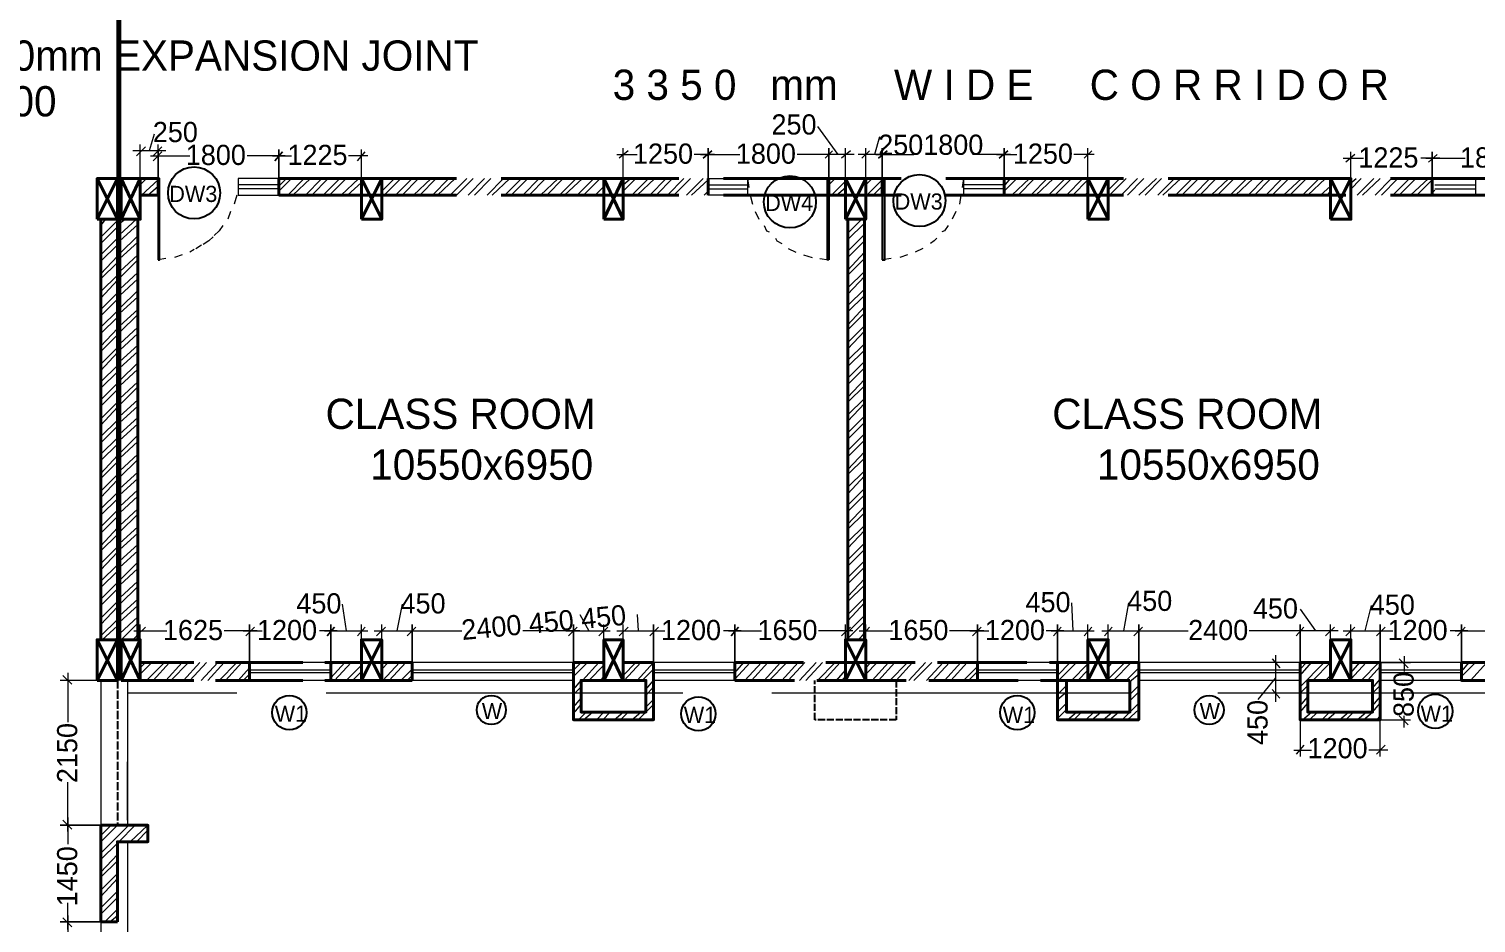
# Model space of a CAD drawing. Header units: millimetres. Extents: x 23593 to 241524, y 4405 to 182732.
# Drawn here: x 168874 to 190378, y 89878 to 103164 of the extents above; entities that cross this region are included whole.
import ezdxf

# ---------------------------------------------------------------- set-up
doc = ezdxf.new("R2010")
doc.units = ezdxf.units.MM
doc.linetypes.add('PDF_IMPORT', pattern=[1, 0.8, -0.2])
for name, color, linetype in [('PDF_0', 7, 'Continuous'), ('PDF_AR_DIMENSION', 7, 'Continuous'), ('PDF_DOOR WIN TEXT', 5, 'Continuous'), ('PDF_ST COLUMN', 1, 'Continuous'), ('PDF_Text', 7, 'Continuous'), ('PDF_wall', 7, 'Continuous')]:
    doc.layers.add(name, color=color, linetype=linetype)
for name, color, linetype, true_color in [('PDF_AR_DOOR', 7, 'Continuous', 0x723939), ('PDF_AR_HATCH', 7, 'Continuous', 0x767676), ('PDF_AR_WINDOW', 7, 'Continuous', 0x00a5dd), ('PDF_exp gap', 7, 'Continuous', 0xdd006e)]:
    doc.layers.add(name, color=color, linetype=linetype, true_color=true_color)
doc.styles.add('PDF Century Gothic', font='GOTHIC.TTF')

msp = doc.modelspace()

# ---------------------------------------------------------------- linework, layer by layer
at = {"layer": 'PDF_0', "lineweight": 13}
for points in [[(170472, 101280), (170605, 101412)], [(170850, 101412), (170718, 101280)], [(170850, 101336), (170718, 101204)], [(173757, 101204), (173870, 101336)], [(177778, 101355), (177646, 101242)], [(181081, 101355), (180949, 101242)], [(181251, 101242), (181364, 101355)], [(184554, 101242), (184668, 101355)], [(188575, 101298), (188443, 101185)], [(170605, 94276), (170472, 94144)], [(173757, 94144), (173870, 94276)], [(174172, 94276), (174040, 94144)], [(177344, 94144), (177476, 94276)], [(177778, 94276), (177646, 94144)], [(180949, 94144), (181081, 94276)], [(181364, 94276), (181251, 94144)], [(184554, 94144), (184668, 94276)], [(184970, 94276), (184856, 94144)], [(188273, 94276), (188141, 94144)], [(188575, 94276), (188443, 94144)], [(187348, 93804), (187461, 93672)], [(189368, 93672), (189236, 93804)], [(169510, 93427), (169378, 93559)], [(187461, 93219), (187348, 93351)], [(189236, 92955), (189368, 92823)], [(187820, 92521), (187707, 92389)], [(188896, 92389), (189028, 92521)]]:
    msp.add_lwpolyline(points, dxfattribs=at)
for points in [[(172530, 101204), (172643, 101336)], [(178891, 101242), (179024, 101355)], [(180817, 101355), (180704, 101242)], [(181496, 101242), (181629, 101355)], [(183290, 101242), (183422, 101355)], [(189670, 101185), (189802, 101298)], [(172096, 94144), (172228, 94276)], [(173304, 94144), (173417, 94276)], [(174493, 94144), (174625, 94276)], [(176890, 94144), (177023, 94276)], [(178099, 94144), (178231, 94276)], [(179307, 94144), (179420, 94276)], [(182893, 94144), (183025, 94276)], [(184101, 94144), (184215, 94276)], [(185291, 94144), (185423, 94276)], [(187820, 94276), (187707, 94144)], [(188896, 94144), (189028, 94276)], [(190104, 94144), (190217, 94276)], [(169378, 91407), (169510, 91275)], [(169378, 89954), (169510, 89821)]]:
    msp.add_lwpolyline(points, close=True, dxfattribs=at)
at = {"layer": 'PDF_0', "color": 1, "linetype": 'PDF_IMPORT', "lineweight": 25, "ltscale": 151.013034}
msp.add_lwpolyline([(170189, 93484), (170189, 91332)], dxfattribs=at)
at = {"layer": 'PDF_0', "color": 6, "linetype": 'PDF_IMPORT', "lineweight": 25, "ltscale": 132.136405}
msp.add_lwpolyline([(181761, 93484), (181761, 92898), (180553, 92898), (180553, 93484)], dxfattribs=at)
at = {"layer": 'PDF_AR_DIMENSION', "lineweight": 13}
for points in [[(180590, 101714), (180892, 101298)], [(170737, 101600), (170661, 101355)], [(181515, 101563), (181440, 101298)], [(170907, 101355), (170793, 101355), (170529, 101355), (170416, 101355)], [(170529, 100940), (170529, 101449)], [(170793, 101374), (170793, 100940), (170793, 101449)], [(173814, 100940), (173814, 101374)], [(177608, 101298), (177910, 101298)], [(177702, 100940), (177702, 101393)], [(179061, 101298), (178759, 101298)], [(178854, 101298), (179439, 101298)], [(180855, 101298), (180288, 101298)], [(181138, 101298), (181006, 101298), (180760, 101298), (180628, 101298)], [(181006, 100940), (181006, 101393)], [(181685, 101298), (181553, 101298), (181308, 101298), (181194, 101298)], [(181308, 100940), (181308, 101393)], [(181459, 101298), (182025, 101298)], [(183460, 101298), (182893, 101298)], [(183252, 101298), (183554, 101298)], [(184705, 101298), (184403, 101298)], [(184611, 100940), (184611, 101393)], [(188518, 100940), (188518, 101336)], [(170680, 101280), (171265, 101280)], [(172681, 101280), (172115, 101280)], [(172492, 101280), (172775, 101280)], [(173908, 101280), (173625, 101280)], [(188405, 101242), (188707, 101242)], [(189840, 101242), (189557, 101242)], [(189632, 101242), (190217, 101242)], [(173530, 94616), (173587, 94220)], [(174418, 94616), (174342, 94220)], [(184366, 94635), (184384, 94220)], [(185215, 94635), (185140, 94220)], [(177060, 94465), (177192, 94220)], [(177910, 94465), (177929, 94220)], [(187763, 94541), (187990, 94220)], [(188821, 94597), (188726, 94220)], [(170435, 94220), (170925, 94220)], [(170529, 93484), (170529, 94314)], [(172266, 94220), (171775, 94220)], [(172058, 94220), (172341, 94220)], [(173455, 94220), (173191, 94220)], [(173266, 94220), (173908, 94220)], [(173814, 93748), (173814, 94314)], [(174002, 94220), (174663, 94220)], [(174116, 93786), (174116, 94314)], [(174455, 94220), (175305, 94220)], [(177060, 94220), (176211, 94220)], [(176853, 94220), (177513, 94220)], [(177419, 93748), (177419, 94314)], [(177608, 94220), (178268, 94220)], [(177702, 94088), (177702, 94314)], [(178061, 94220), (178325, 94220)], [(179458, 94220), (179193, 94220)], [(179269, 94220), (179760, 94220)], [(181119, 94220), (180609, 94220)], [(181006, 93748), (181006, 94314)], [(181213, 94220), (181704, 94220)], [(181308, 93786), (181308, 94314)], [(183063, 94220), (182553, 94220)], [(182855, 94220), (183139, 94220)], [(184252, 94220), (183988, 94220)], [(184064, 94220), (184705, 94220)], [(184611, 93748), (184611, 94314)], [(184819, 94220), (185460, 94220)], [(184913, 94088), (184913, 94314)], [(185253, 94220), (186102, 94220)], [(187858, 94220), (187008, 94220)], [(188330, 94220), (188216, 94220), (187763, 94220), (187631, 94220)], [(188216, 93748), (188216, 94314)], [(188405, 94220), (189066, 94220)], [(188518, 93748), (188518, 94314)], [(188858, 94220), (189141, 94220)], [(190255, 94220), (189991, 94220)], [(190066, 94220), (190557, 94220)], [(187405, 93163), (187405, 93295), (187405, 93748), (187405, 93861)], [(189311, 93842), (189311, 93616)], [(169453, 93597), (169453, 92861)], [(187763, 93748), (187310, 93748)], [(188953, 93748), (189406, 93748)], [(169944, 93484), (169340, 93484)], [(187140, 93200), (187405, 93521)], [(187763, 93295), (187310, 93295)], [(187763, 92898), (187763, 92351)], [(188953, 92351), (188953, 92898), (189406, 92898)], [(189311, 92785), (189311, 92955)], [(187669, 92445), (187933, 92445)], [(189066, 92445), (188783, 92445)], [(169453, 91237), (169453, 91973)], [(169453, 91445), (169453, 91048)], [(169453, 89784), (169453, 90180)], [(169453, 89991), (169453, 89274)]]:
    msp.add_lwpolyline(points, dxfattribs=at)
for points in [[(172587, 101374), (172587, 100940)], [(178967, 101393), (178967, 100940)], [(180760, 101393), (180760, 100940)], [(181553, 101393), (181553, 100940)], [(183365, 101393), (183365, 100940)], [(189727, 101336), (189727, 100940)], [(172152, 94314), (172152, 93484)], [(173361, 94314), (173361, 93748)], [(174569, 94314), (174569, 93748)], [(176966, 94314), (176966, 93748)], [(178155, 94314), (178155, 93748)], [(179363, 94314), (179363, 93748)], [(182969, 94314), (182969, 93748)], [(184158, 94314), (184158, 93635)], [(185366, 94314), (185366, 93748)], [(187763, 94314), (187763, 93635)], [(188953, 94314), (188953, 93748)], [(190161, 94314), (190161, 93748)], [(169340, 91332), (169944, 91332)], [(169340, 89897), (169944, 89897)]]:
    msp.add_lwpolyline(points, close=True, dxfattribs=at)
at = {"layer": 'PDF_AR_DOOR', "lineweight": 25}
for points in [[(170793, 99732), (170812, 99732), (170812, 100940), (170793, 100940)], [(180760, 99732), (180741, 99732), (180741, 100940), (180760, 100940)], [(181553, 99732), (181591, 99732), (181591, 100940), (181553, 100940)]]:
    msp.add_lwpolyline(points, close=True, dxfattribs=at)
at = {"layer": 'PDF_AR_DOOR', "lineweight": 20}
for points in [[(171983, 100940), (171983, 100808)], [(179552, 100940), (179571, 100808)], [(182761, 100940), (182742, 100808)], [(190368, 100940), (190368, 100808)], [(171964, 100694), (171926, 100562)], [(179590, 100694), (179628, 100562)], [(182723, 100694), (182704, 100562)], [(171869, 100449), (171832, 100336)], [(179665, 100449), (179722, 100336)], [(182648, 100449), (182591, 100336)], [(179797, 100241), (179835, 100166), (179873, 100147)], [(182535, 100241), (182478, 100166), (182440, 100147)], [(179967, 100053), (179986, 100015), (180062, 99977)], [(182365, 100053), (182327, 100015), (182270, 99977)], [(171152, 99807), (171039, 99769)], [(180156, 99902), (180269, 99845)], [(180383, 99807), (180515, 99769)], [(181931, 99807), (181817, 99769)], [(182157, 99902), (182044, 99845)], [(170907, 99751), (170793, 99732)], [(180628, 99751), (180760, 99732)], [(181685, 99751), (181553, 99732)]]:
    msp.add_lwpolyline(points, dxfattribs=at)
at = {"layer": 'PDF_AR_DOOR', "linetype": 'PDF_IMPORT', "lineweight": 20, "ltscale": 126.628279}
msp.add_lwpolyline([(171756, 100241), (171699, 100166), (171548, 100015), (171265, 99845)], dxfattribs=at)
at = {"layer": 'PDF_AR_HATCH', "lineweight": 5}
for points in [[(170529, 100940), (170529, 100940)], [(170529, 100845), (170623, 100940)], [(170548, 100694), (170793, 100921)], [(172587, 100827), (172700, 100940)], [(172587, 100751), (172775, 100940)], [(172719, 100694), (172964, 100940)], [(172794, 100694), (173059, 100940)], [(172983, 100694), (173228, 100940)], [(173077, 100694), (173323, 100940)], [(173247, 100694), (173493, 100940)], [(173342, 100694), (173587, 100940)], [(173512, 100694), (173776, 100940)], [(173606, 100694), (173814, 100883)], [(174116, 100751), (174304, 100940)], [(174116, 100921), (174134, 100940)], [(174153, 100694), (174399, 100940)], [(174323, 100694), (174569, 100940)], [(174418, 100694), (174663, 100940)], [(174588, 100694), (174852, 100940)], [(174682, 100694), (174927, 100940)], [(174871, 100694), (175116, 100940)], [(174946, 100694), (175210, 100940)], [(175135, 100694), (175380, 100940)], [(175229, 100694), (175475, 100940)], [(175399, 100694), (175645, 100940)], [(175494, 100694), (175739, 100940)], [(175682, 100694), (175928, 100940)], [(175758, 100694), (176022, 100940)], [(175947, 100694), (176192, 100940)], [(176041, 100694), (176286, 100940)], [(176211, 100694), (176456, 100940)], [(176305, 100694), (176551, 100940)], [(176475, 100694), (176739, 100940)], [(176570, 100694), (176815, 100940)], [(176758, 100694), (177004, 100940)], [(176834, 100694), (177098, 100940)], [(177023, 100694), (177268, 100940)], [(177117, 100694), (177362, 100940)], [(177702, 100845), (177815, 100940)], [(177702, 100751), (177891, 100940)], [(177834, 100694), (178080, 100940)], [(177910, 100694), (178174, 100940)], [(178099, 100694), (178344, 100940)], [(178193, 100694), (178438, 100940)], [(178363, 100694), (178608, 100940)], [(178457, 100694), (178703, 100940)], [(178646, 100694), (178891, 100940)], [(178722, 100694), (178967, 100921)], [(180760, 100921), (180779, 100940)], [(180760, 100845), (180855, 100940)], [(180798, 100694), (181006, 100902)], [(181308, 100940), (181308, 100940)], [(181308, 100845), (181402, 100940)], [(181326, 100694), (181553, 100921)], [(183365, 100827), (183460, 100940)], [(183365, 100751), (183554, 100940)], [(183478, 100694), (183743, 100940)], [(183573, 100694), (183818, 100940)], [(183762, 100694), (184007, 100940)], [(183837, 100694), (184101, 100940)], [(184026, 100694), (184271, 100940)], [(184120, 100694), (184366, 100940)], [(184290, 100694), (184536, 100940)], [(184384, 100694), (184611, 100921)], [(184913, 100770), (185083, 100940)], [(184932, 100694), (185177, 100940)], [(185102, 100694), (185347, 100940)], [(185196, 100694), (185442, 100940)], [(185366, 100694), (185630, 100940)], [(185460, 100694), (185706, 100940)], [(185649, 100694), (185895, 100940)], [(185725, 100694), (185989, 100940)], [(185914, 100694), (186159, 100940)], [(186008, 100694), (186253, 100940)], [(186178, 100694), (186423, 100940)], [(186272, 100694), (186518, 100940)], [(186442, 100694), (186706, 100940)], [(186536, 100694), (186782, 100940)], [(186725, 100694), (186971, 100940)], [(186801, 100694), (187065, 100940)], [(186989, 100694), (187235, 100940)], [(187084, 100694), (187329, 100940)], [(187254, 100694), (187499, 100940)], [(187348, 100694), (187594, 100940)], [(187518, 100694), (187782, 100940)], [(187612, 100694), (187858, 100940)], [(187801, 100694), (188047, 100940)], [(187877, 100694), (188141, 100940)], [(188500, 100864), (188594, 100940)], [(188500, 100770), (188669, 100940)], [(188613, 100694), (188858, 100940)], [(188688, 100694), (188953, 100940)], [(188877, 100694), (189123, 100940)], [(188972, 100694), (189217, 100940)], [(189141, 100694), (189387, 100940)], [(189236, 100694), (189481, 100940)], [(189406, 100694), (189670, 100940)], [(189500, 100694), (189745, 100940)], [(170642, 100694), (170793, 100827)], [(173795, 100694), (173814, 100713)], [(177287, 100694), (177400, 100808)], [(177381, 100694), (177400, 100713)], [(178910, 100694), (178967, 100751)], [(180873, 100694), (181006, 100808)], [(181421, 100694), (181553, 100827)], [(184554, 100694), (184611, 100732)], [(188065, 100694), (188216, 100827)], [(188160, 100694), (188216, 100751)], [(189689, 100694), (189764, 100770)], [(169944, 100336), (169944, 100336)], [(169944, 100241), (170019, 100336)], [(169944, 100071), (170189, 100317)], [(169944, 99977), (170189, 100222)], [(170227, 100109), (170472, 100336)], [(170227, 100279), (170303, 100336)], [(170227, 100015), (170491, 100260)], [(181043, 100128), (181251, 100336)], [(181043, 100298), (181062, 100336)], [(181043, 100034), (181289, 100279)], [(169944, 99807), (170189, 100053)], [(170227, 99826), (170491, 100090)], [(170227, 99751), (170491, 99996)], [(181043, 99864), (181289, 100109)], [(181043, 99769), (181289, 100015)], [(169944, 99713), (170189, 99958)], [(169944, 99524), (170189, 99788)], [(170227, 99562), (170491, 99807)], [(181043, 99581), (181289, 99845)], [(169944, 99449), (170189, 99694)], [(170227, 99467), (170491, 99732)], [(181043, 99505), (181289, 99751)], [(181043, 99316), (181289, 99562)], [(169944, 99260), (170189, 99505)], [(169944, 99165), (170189, 99430)], [(170227, 99298), (170491, 99543)], [(170227, 99203), (170491, 99449)], [(181043, 99222), (181289, 99486)], [(169944, 98996), (170189, 99241)], [(169944, 98901), (170189, 99147)], [(170227, 99014), (170491, 99279)], [(170227, 98939), (170491, 99184)], [(181043, 99052), (181289, 99298)], [(181043, 98958), (181289, 99203)], [(169944, 98731), (170189, 98977)], [(170227, 98750), (170491, 98996)], [(170227, 98656), (170491, 98920)], [(181043, 98769), (181289, 99033)], [(181043, 98693), (181289, 98939)], [(169944, 98637), (170189, 98882)], [(169944, 98448), (170189, 98712)], [(170227, 98486), (170491, 98731)], [(181043, 98505), (181289, 98750)], [(169944, 98373), (170189, 98618)], [(170227, 98391), (170491, 98637)], [(181043, 98410), (181289, 98675)], [(169944, 98184), (170189, 98429)], [(169944, 98089), (170189, 98354)], [(170227, 98222), (170491, 98467)], [(170227, 98127), (170491, 98373)], [(181043, 98240), (181289, 98486)], [(181043, 98146), (181289, 98391)], [(169944, 97920), (170189, 98165)], [(169944, 97825), (170189, 98071)], [(170227, 97938), (170491, 98203)], [(170227, 97863), (170491, 98108)], [(181043, 97976), (181289, 98222)], [(181043, 97882), (181289, 98127)], [(169944, 97655), (170189, 97901)], [(170227, 97674), (170491, 97920)], [(170227, 97580), (170491, 97844)], [(181043, 97693), (181289, 97957)], [(181043, 97618), (181289, 97863)], [(169944, 97561), (170189, 97806)], [(170227, 97410), (170491, 97655)], [(181043, 97429), (181289, 97674)], [(169944, 97372), (170189, 97618)], [(169944, 97278), (170189, 97542)], [(170227, 97315), (170491, 97561)], [(181043, 97334), (181289, 97599)], [(169944, 97108), (170189, 97353)], [(169944, 97013), (170189, 97259)], [(170227, 97146), (170491, 97391)], [(170227, 97051), (170491, 97297)], [(181043, 97164), (181289, 97410)], [(181043, 97070), (181289, 97315)], [(169944, 96844), (170189, 97089)], [(169944, 96749), (170189, 96995)], [(170227, 96862), (170491, 97127)], [(170227, 96787), (170491, 97032)], [(181043, 96900), (181289, 97146)], [(181043, 96806), (181289, 97051)], [(169944, 96560), (170189, 96825)], [(170227, 96598), (170491, 96844)], [(170227, 96504), (170491, 96768)], [(181043, 96617), (181289, 96881)], [(181043, 96542), (181289, 96787)], [(169944, 96485), (170189, 96730)], [(170227, 96334), (170491, 96579)], [(181043, 96353), (181289, 96598)], [(169944, 96296), (170189, 96542)], [(169944, 96202), (170189, 96466)], [(170227, 96240), (170491, 96485)], [(181043, 96258), (181289, 96523)], [(169944, 96032), (170189, 96277)], [(169944, 95938), (170189, 96183)], [(170227, 96070), (170491, 96315)], [(170227, 95975), (170491, 96221)], [(181043, 96089), (181289, 96334)], [(181043, 95994), (181289, 96240)], [(169944, 95768), (170189, 96013)], [(169944, 95673), (170189, 95919)], [(170227, 95786), (170491, 96032)], [(170227, 95692), (170491, 95956)], [(181043, 95805), (181289, 96070)], [(181043, 95730), (181289, 95975)], [(169944, 95484), (170189, 95749)], [(170227, 95522), (170491, 95768)], [(181043, 95541), (181289, 95786)], [(181043, 95447), (181289, 95711)], [(169944, 95409), (170189, 95654)], [(170227, 95428), (170491, 95673)], [(170227, 95258), (170491, 95503)], [(181043, 95277), (181289, 95522)], [(169944, 95220), (170189, 95466)], [(169944, 95126), (170189, 95390)], [(170227, 95164), (170491, 95409)], [(181043, 95182), (181289, 95428)], [(169944, 94956), (170189, 95201)], [(169944, 94862), (170189, 95107)], [(170227, 94975), (170491, 95239)], [(170227, 94899), (170491, 95145)], [(181043, 95013), (181289, 95258)], [(181043, 94918), (181289, 95164)], [(169944, 94692), (170189, 94937)], [(169944, 94597), (170189, 94843)], [(170227, 94711), (170491, 94956)], [(170227, 94616), (170491, 94880)], [(181043, 94729), (181289, 94994)], [(181043, 94654), (181289, 94899)], [(169944, 94408), (170189, 94654)], [(170227, 94446), (170491, 94692)], [(181043, 94465), (181289, 94711)], [(181043, 94371), (181289, 94635)], [(169944, 94314), (170189, 94578)], [(170227, 94352), (170491, 94597)], [(170227, 94182), (170491, 94427)], [(181043, 94201), (181289, 94446)], [(169944, 94144), (170189, 94390)], [(169963, 94088), (170189, 94295)], [(170246, 94088), (170491, 94333)], [(181043, 94106), (181289, 94352)], [(170152, 94088), (170189, 94125)], [(170416, 94088), (170491, 94163)], [(181194, 94088), (181289, 94182)], [(170529, 93672), (170605, 93748)], [(170529, 93578), (170699, 93748)], [(170623, 93484), (170888, 93748)], [(170718, 93484), (170963, 93748)], [(170907, 93484), (171152, 93748)], [(170982, 93484), (171246, 93748)], [(171171, 93484), (171416, 93748)], [(171265, 93484), (171511, 93748)], [(171435, 93484), (171681, 93748)], [(171530, 93484), (171775, 93748)], [(171699, 93484), (171964, 93748)], [(171794, 93484), (172039, 93748)], [(171983, 93484), (172152, 93672)], [(172058, 93484), (172152, 93578)], [(173361, 93521), (173568, 93748)], [(173361, 93710), (173398, 93748)], [(173417, 93484), (173663, 93748)], [(173587, 93484), (173814, 93710)], [(173681, 93484), (173814, 93616)], [(174116, 93748), (174116, 93748)], [(174116, 93653), (174210, 93748)], [(174134, 93484), (174380, 93748)], [(174229, 93484), (174474, 93748)], [(174399, 93484), (174569, 93653)], [(174493, 93484), (174569, 93559)], [(176966, 93635), (177079, 93748)], [(176966, 93540), (177174, 93748)], [(177098, 93484), (177344, 93748)], [(177192, 93484), (177419, 93710)], [(177702, 93559), (177891, 93748)], [(177721, 93484), (177966, 93748)], [(177910, 93484), (178155, 93748)], [(177985, 93484), (178155, 93653)], [(179363, 93597), (179495, 93748)], [(179363, 93502), (179590, 93748)], [(179514, 93484), (179760, 93748)], [(179609, 93484), (179854, 93748)], [(179797, 93484), (180043, 93748)], [(179873, 93484), (180137, 93748)], [(180062, 93484), (180307, 93748)], [(180156, 93484), (180402, 93748)], [(180326, 93484), (180571, 93748)], [(180420, 93484), (180666, 93748)], [(180590, 93484), (180855, 93748)], [(180685, 93484), (180930, 93748)], [(180873, 93484), (181006, 93635)], [(181308, 93672), (181383, 93748)], [(181308, 93578), (181477, 93748)], [(181402, 93484), (181647, 93748)], [(181496, 93484), (181742, 93748)], [(181666, 93484), (181931, 93748)], [(181761, 93484), (182006, 93748)], [(181949, 93484), (182195, 93748)], [(182025, 93484), (182289, 93748)], [(182214, 93484), (182459, 93748)], [(182308, 93484), (182553, 93748)], [(182478, 93484), (182723, 93748)], [(182572, 93484), (182818, 93748)], [(182761, 93484), (182969, 93691)], [(182837, 93484), (182969, 93616)], [(184158, 93559), (184347, 93748)], [(184158, 93729), (184177, 93748)], [(184158, 93465), (184441, 93748)], [(184366, 93484), (184611, 93729)], [(184460, 93484), (184611, 93635)], [(184913, 93502), (185158, 93748)], [(184913, 93672), (184970, 93748)], [(184989, 93484), (185253, 93748)], [(185177, 93484), (185366, 93672)], [(185234, 93465), (185366, 93578)], [(187763, 93653), (187858, 93748)], [(187763, 93389), (188122, 93748)], [(187763, 93559), (187933, 93748)], [(187952, 93484), (188216, 93748)], [(188141, 93484), (188216, 93559)], [(188518, 93597), (188651, 93748)], [(188518, 93502), (188745, 93748)], [(188669, 93484), (188934, 93748)], [(188764, 93484), (188953, 93691)], [(190161, 93616), (190274, 93748)], [(190161, 93540), (190368, 93748)], [(190293, 93484), (190538, 93748)], [(176966, 93351), (177079, 93484)], [(176966, 93276), (177079, 93389)], [(177362, 93484), (177419, 93540)], [(178042, 93351), (178155, 93484)], [(178042, 93257), (178155, 93389)], [(180949, 93484), (181006, 93540)], [(184158, 93276), (184290, 93408)], [(185234, 93276), (185366, 93408)], [(187763, 93295), (187877, 93408)], [(188839, 93370), (188953, 93502)], [(188839, 93295), (188953, 93408)], [(176966, 93087), (177079, 93219)], [(176966, 92993), (177079, 93125)], [(177929, 92898), (178155, 93125)], [(178042, 93087), (178155, 93200)], [(184158, 93200), (184290, 93314)], [(184158, 93012), (184290, 93144)], [(185121, 92898), (185366, 93144)], [(185234, 93182), (185366, 93314)], [(187763, 93106), (187877, 93238)], [(187763, 93012), (187877, 93144)], [(188707, 92898), (188839, 93012), (188953, 93144)], [(188839, 93106), (188953, 93238)], [(177041, 92898), (177155, 93012)], [(177117, 92898), (177249, 93012)], [(177306, 92898), (177419, 93012)], [(177400, 92898), (177513, 93012)], [(177570, 92898), (177702, 93012)], [(177664, 92898), (177778, 93012)], [(177834, 92898), (177966, 93012)], [(178117, 92898), (178155, 92936)], [(184158, 92917), (184290, 93049)], [(184309, 92898), (184441, 93012)], [(184403, 92898), (184517, 93012)], [(184573, 92898), (184705, 93012)], [(184668, 92898), (184800, 93012)], [(184838, 92898), (184970, 93012)], [(184932, 92898), (185064, 93012)], [(185196, 92898), (185366, 93049)], [(187801, 92898), (187933, 93012)], [(187896, 92898), (188028, 93012)], [(188084, 92898), (188198, 93012)], [(188160, 92898), (188292, 93012)], [(188349, 92898), (188481, 93012)], [(188443, 92898), (188556, 93012)], [(188613, 92898), (188745, 93012)], [(188896, 92898), (188953, 92955)], [(169944, 91181), (170095, 91332)], [(169944, 90916), (170359, 91332)], [(169944, 91086), (170189, 91332)], [(170208, 91086), (170454, 91332)], [(170378, 91086), (170642, 91332)], [(170472, 91086), (170642, 91256)], [(169944, 90822), (170189, 91067)], [(169944, 90633), (170189, 90897)], [(169944, 90558), (170189, 90803)], [(169944, 90369), (170189, 90614)], [(169944, 90275), (170189, 90539)], [(169944, 90105), (170189, 90350)], [(169944, 90010), (170189, 90256)], [(170001, 89897), (170189, 90086)], [(170076, 89897), (170189, 89991)]]:
    msp.add_lwpolyline(points, dxfattribs=at)
at = {"layer": 'PDF_AR_WINDOW', "color": 2, "lineweight": 20}
for points in [[(172587, 100940), (171983, 100940), (171983, 100694), (172587, 100694)], [(178967, 100940), (179552, 100940), (179552, 100694), (178967, 100694)], [(183365, 100940), (182761, 100940), (182761, 100694), (183365, 100694)], [(189764, 100940), (190368, 100940), (190368, 100694), (189764, 100694)], [(173361, 93748), (172152, 93748)], [(176966, 93748), (174569, 93748)], [(179363, 93748), (178155, 93748)], [(184158, 93748), (182969, 93748)], [(187763, 93748), (185366, 93748)], [(190161, 93748), (188953, 93748)], [(173361, 93484), (172152, 93484)], [(176966, 93484), (174569, 93484)], [(179363, 93484), (178155, 93484)], [(184158, 93484), (182969, 93484)], [(187763, 93484), (185366, 93484)], [(190161, 93484), (188953, 93484)]]:
    msp.add_lwpolyline(points, dxfattribs=at)
at = {"layer": 'PDF_AR_WINDOW', "lineweight": 20}
for points in [[(172587, 100845), (171983, 100845)], [(172587, 100789), (171983, 100789)], [(178967, 100845), (179552, 100845)], [(178967, 100789), (179552, 100789)], [(183365, 100845), (182761, 100845)], [(183365, 100789), (182761, 100789)], [(189764, 100845), (190368, 100845)], [(189764, 100789), (190368, 100789)], [(173361, 93635), (172152, 93635)], [(173361, 93597), (172152, 93597)], [(176966, 93635), (174569, 93635)], [(176966, 93597), (174569, 93597)], [(179363, 93635), (178155, 93635)], [(179363, 93597), (178155, 93597)], [(184158, 93635), (182969, 93635)], [(184158, 93597), (182969, 93597)], [(187763, 93635), (185366, 93635)], [(187763, 93597), (185366, 93597)], [(190161, 93635), (188953, 93635)], [(190161, 93597), (188953, 93597)]]:
    msp.add_lwpolyline(points, dxfattribs=at)
at = {"layer": 'PDF_AR_WINDOW', "color": 2, "linetype": 'PDF_IMPORT', "lineweight": 20, "ltscale": 6625.696876}
msp.add_lwpolyline([(191841, 93295), (170340, 93295)], dxfattribs=at)
at = {"layer": 'PDF_DOOR WIN TEXT', "lineweight": 25}
for centre, radius in [((171328, 100727), 387), ((180182, 100594), 387), ((182107, 100613), 387), ((172744, 93006), 255), ((175745, 93044), 217), ((178822, 92987), 255), ((183561, 93006), 255), ((186411, 93044), 217), ((189771, 93025), 255)]:
    msp.add_circle(centre, radius, dxfattribs=at)
at = {"layer": 'PDF_exp gap', "lineweight": 35}
for points in [[(170189, 112662), (170189, 93484)], [(170227, 112662), (170227, 93484)]]:
    msp.add_lwpolyline(points, dxfattribs=at)
at = {"layer": 'PDF_ST COLUMN', "lineweight": 40}
for points in [[(169887, 100336), (170189, 100336), (170189, 100940), (169887, 100940)], [(170246, 100336), (170529, 100336), (170529, 100940), (170246, 100940)], [(173814, 100336), (174116, 100336), (174116, 100940), (173814, 100940)], [(177419, 100336), (177702, 100336), (177702, 100940), (177419, 100940)], [(181006, 100336), (181308, 100336), (181308, 100940), (181006, 100940)], [(184611, 100336), (184913, 100336), (184913, 100940), (184611, 100940)], [(188216, 100336), (188518, 100336), (188518, 100940), (188216, 100940)], [(169887, 93484), (170189, 93484), (170189, 94088), (169887, 94088)], [(170246, 93484), (170529, 93484), (170529, 94088), (170246, 94088)], [(173814, 93484), (174116, 93484), (174116, 94088), (173814, 94088)], [(177419, 93484), (177702, 93484), (177702, 94088), (177419, 94088)], [(181006, 93484), (181308, 93484), (181308, 94088), (181006, 94088)], [(184611, 93484), (184913, 93484), (184913, 94088), (184611, 94088)], [(188216, 93484), (188518, 93484), (188518, 94088), (188216, 94088)]]:
    msp.add_lwpolyline(points, close=True, dxfattribs=at)
for points in [[(169887, 100940), (170189, 100336)], [(170189, 100940), (169887, 100336)], [(170246, 100940), (170529, 100336)], [(170529, 100940), (170246, 100336)], [(173814, 100940), (174116, 100336)], [(174116, 100940), (173814, 100336)], [(177419, 100940), (177702, 100336)], [(177702, 100940), (177419, 100336)], [(181006, 100940), (181308, 100336)], [(181308, 100940), (181006, 100336)], [(184611, 100940), (184913, 100336)], [(184913, 100940), (184611, 100336)], [(188216, 100940), (188518, 100336)], [(188518, 100940), (188216, 100336)], [(169887, 94088), (170189, 93484)], [(170189, 94088), (169887, 93484)], [(170246, 94088), (170529, 93484)], [(170529, 94088), (170246, 93484)], [(173814, 94088), (174116, 93484)], [(174116, 94088), (173814, 93484)], [(177419, 94088), (177702, 93484)], [(177702, 94088), (177419, 93484)], [(181006, 94088), (181308, 93484)], [(181308, 94088), (181006, 93484)], [(184611, 94088), (184913, 93484)], [(184913, 94088), (184611, 93484)], [(188216, 94088), (188518, 93484)], [(188518, 94088), (188216, 93484)]]:
    msp.add_lwpolyline(points, dxfattribs=at)
at = {"layer": 'PDF_wall', "lineweight": 40}
for points in [[(170529, 100694), (170793, 100694), (170793, 100940), (170529, 100940)], [(172587, 100694), (172587, 100940)], [(178967, 100694), (178967, 100940)], [(180760, 100694), (180760, 100940)], [(181553, 100694), (181553, 100940)], [(183365, 100694), (183365, 100940)], [(189727, 100694), (189727, 100940)], [(169944, 100336), (169944, 94088)], [(170189, 100336), (170189, 94088)], [(170227, 94088), (170227, 100336)], [(170491, 94088), (170491, 100336)], [(181043, 94088), (181043, 100336)], [(181289, 94088), (181289, 100336)], [(172152, 93484), (172152, 93748)], [(173361, 93484), (173361, 93748)], [(174569, 93484), (174569, 93748)], [(177419, 93748), (176966, 93748), (176966, 92898), (178155, 92898), (178155, 93748), (177702, 93748)], [(179363, 93484), (179363, 93748)], [(182969, 93484), (182969, 93748)], [(185366, 93748), (185366, 92898), (184158, 92898), (184158, 93748)], [(188216, 93748), (187763, 93748), (187763, 92898), (188953, 92898), (188953, 93748), (188518, 93748)], [(191784, 93484), (190161, 93484), (190161, 93748), (191784, 93748)], [(177419, 93484), (177079, 93484), (177079, 93012), (178042, 93012), (178042, 93484), (177702, 93484)], [(185234, 93484), (185234, 93012), (184290, 93012), (184290, 93484)], [(188216, 93484), (187877, 93484), (187877, 93012), (188839, 93012), (188839, 93484), (188518, 93484)]]:
    msp.add_lwpolyline(points, dxfattribs=at)
at = {"layer": 'PDF_wall', "linetype": 'PDF_IMPORT', "lineweight": 40, "ltscale": 3303.410123}
for points in [[(172587, 100940), (191803, 100940)], [(172587, 100694), (191784, 100694)]]:
    msp.add_lwpolyline(points, dxfattribs=at)
at = {"layer": 'PDF_wall', "linetype": 'PDF_IMPORT', "lineweight": 40, "ltscale": 1623.390118}
for points in [[(174569, 93748), (170529, 93748)], [(174569, 93484), (170529, 93484)]]:
    msp.add_lwpolyline(points, dxfattribs=at)
at = {"layer": 'PDF_wall', "linetype": 'PDF_IMPORT', "lineweight": 40, "ltscale": 1661.143376}
for points in [[(185366, 93748), (179363, 93748)], [(185234, 93484), (179363, 93484)]]:
    msp.add_lwpolyline(points, dxfattribs=at)
at = {"layer": 'PDF_wall', "color": 2, "lineweight": 20}
for points in [[(169944, 93484), (169944, 91332)], [(170340, 93484), (170340, 91332)], [(170340, 91407), (170340, 92275)], [(170340, 91086), (170340, 87745)], [(169944, 89897), (169944, 87745)]]:
    msp.add_lwpolyline(points, dxfattribs=at)
at = {"layer": 'PDF_wall', "lineweight": 40}
msp.add_lwpolyline([(170189, 89897), (169944, 89897), (169944, 91332), (170642, 91332), (170642, 91086), (170189, 91086)], close=True, dxfattribs=at)

# ---------------------------------------------------------------- texts
at = {"layer": 'PDF_Text', "color": 232, "true_color": 0xdd006e, "insert": (168298, 102765), "char_height": 450.01, "attachment_point": 4, "style": 'PDF Century Gothic'}
msp.add_mtext('50mm EXPANSION JOINT', dxfattribs=at)
at = {"layer": 'PDF_Text', "attachment_point": 4, "style": 'PDF Century Gothic'}
for s, insert, char_height in [('3 3 5 0   mm     W I D E     C O R R I D O R', (177548, 102331), 450.01), ('LVL. +900', (166524, 102086), 450), ('250', (170715, 101630), 300), ('250', (179908, 101743), 300), ('2501800', (181494, 101441), 300), ('1800', (171205, 101290), 300), ('1225', (172716, 101290), 300), ('1250', (177850, 101309), 300), ('1800', (179379, 101309), 300), ('1250', (183495, 101309), 300), ('1225', (188629, 101252), 300), ('1800', (190139, 101252), 300), ('CLASS ROOM', (173282, 97442), 450), ('CLASS ROOM', (184080, 97442), 450), ('10550x6950', (173946, 96687), 450), ('10550x6950', (184744, 96687), 450), ('450', (172848, 94626), 300), ('450', (174396, 94626), 300), ('450', (183683, 94645), 300), ('450', (185194, 94664), 300), ('450', (187062, 94551), 300), ('450', (188799, 94607), 300), ('1625', (170866, 94230), 300), ('1200', (172263, 94230), 300), ('1200', (178266, 94230), 300), ('1650', (179700, 94230), 300), ('1650', (181645, 94230), 300), ('1200', (183079, 94230), 300), ('2400', (186100, 94230), 300), ('1200', (189063, 94230), 300), ('1200', (187874, 92474), 300)]:
    msp.add_mtext(s, dxfattribs=dict(at, insert=insert, char_height=char_height))
at = {"layer": 'PDF_Text', "color": 5, "char_height": 240, "attachment_point": 4, "style": 'PDF Century Gothic'}
for s, insert in [('DW3', (170960, 100711)), ('DW4', (179814, 100579)), ('DW3', (181739, 100598)), ('W', (175604, 93028)), ('W', (186270, 93028)), ('W1', (172527, 92990)), ('W1', (178605, 92971)), ('W1', (183344, 92971)), ('W1', (189554, 92990))]:
    msp.add_mtext(s, dxfattribs=dict(at, insert=insert))
at = {"layer": 'PDF_Text', "char_height": 300, "attachment_point": 4, "style": 'PDF Century Gothic'}
for s, insert, rotation in [('2400 450 450', (175302, 94230), 5.3517), ('850', (189303, 92940), 90), ('450', (187132, 92524), 90), ('2150', (169444, 91958), 90), ('1450', (169444, 90127), 90)]:
    msp.add_mtext(s, dxfattribs=dict(at, insert=insert, rotation=rotation))

doc.saveas('drawing.dxf')
